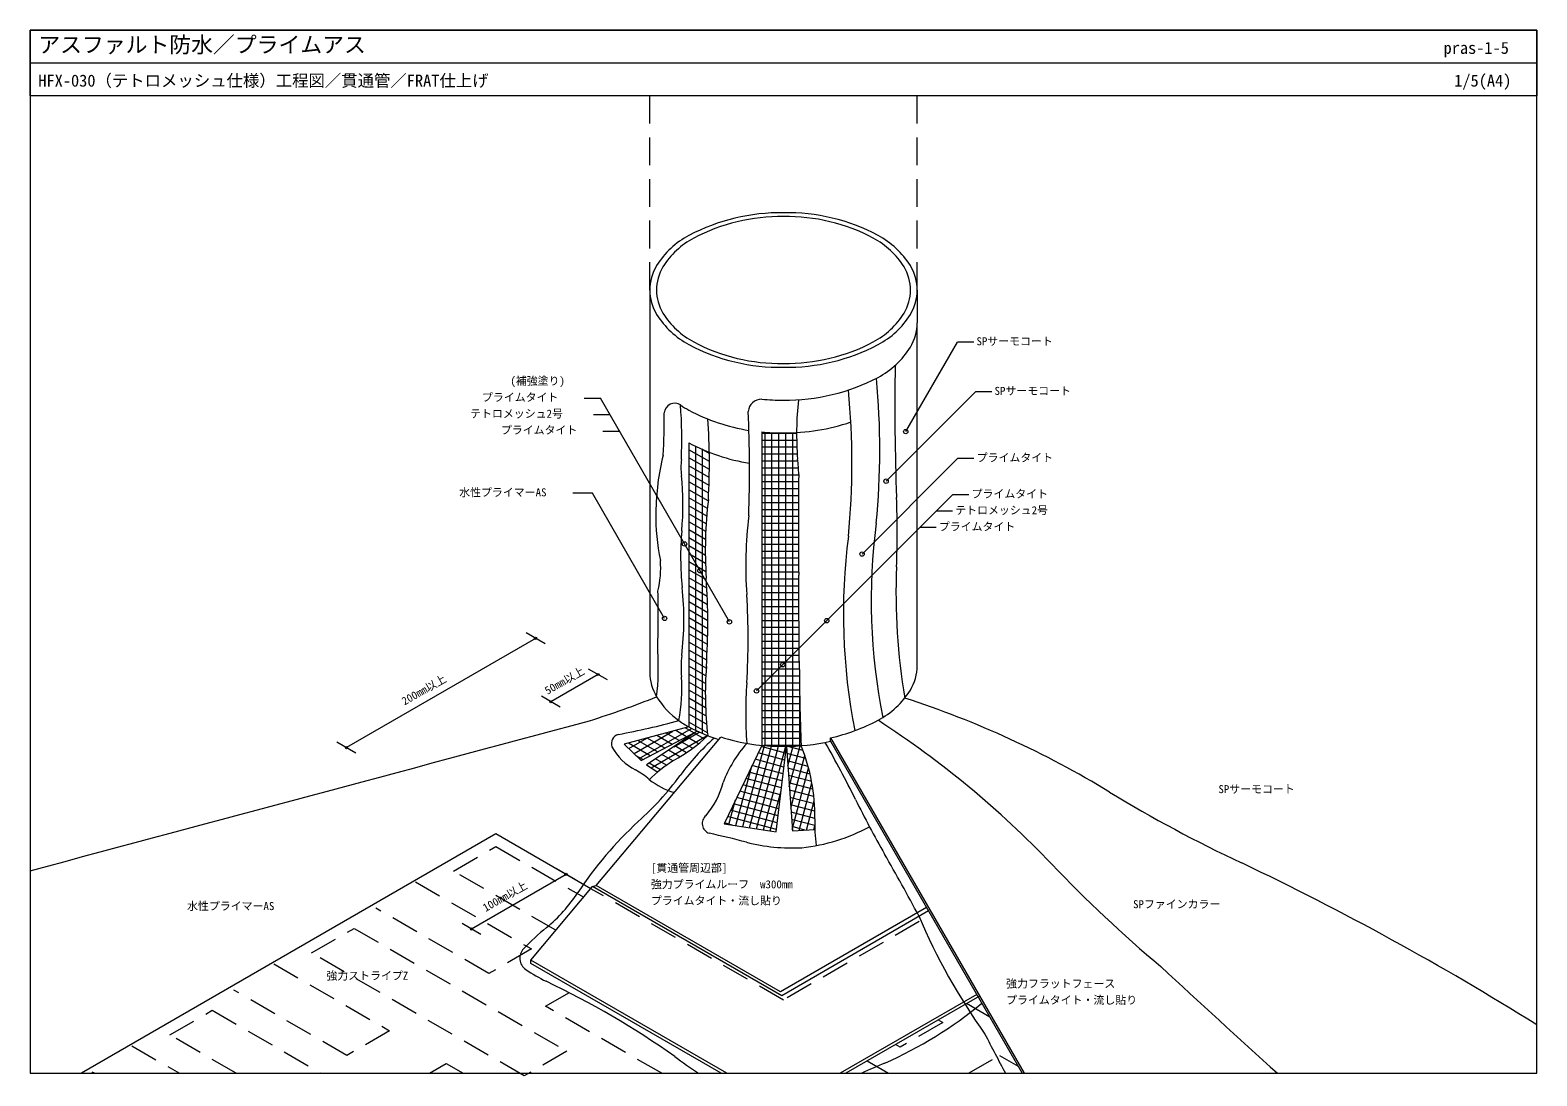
# Model space of a CAD drawing. Units: millimetres, scale not verified. Extents: x -690 to 690, y -479 to 479.
import ezdxf
from ezdxf.enums import TextEntityAlignment as Align

# ---------------------------------------------------------------- set-up
doc = ezdxf.new("R2010")
doc.units = ezdxf.units.MM
doc.header["$LTSCALE"] = 2
doc.linetypes.add('USER1', pattern=[19.05, 12.7, -6.35])
for name, color, linetype, lineweight in [('0-0_0', 7, 'Continuous', 18), ('0-1_WAKU', 7, 'Continuous', 18), ('0-2_BOUSUI', 1, 'Continuous', 18), ('0-3_MOJI', 7, 'Continuous', 18), ('0-4_HATCH', 9, 'Continuous', 18), ('0-5_KANAMONO', 4, 'Continuous', 18), ('0-6_KANAMONO2', 4, 'USER1', 18), ('0-7_bousui2', 7, 'USER1', 5)]:
    doc.layers.add(name, color=color, linetype=linetype, lineweight=lineweight)
doc.styles.add('ＭＳ ゴシック', font='')
doc.styles.get('ＭＳ ゴシック').set_extended_font_data('MS Gothic')

msp = doc.modelspace()

# ---------------------------------------------------------------- linework, layer by layer
at = {"layer": '0-0_0'}
for p, q in [((-689.975, 448.675), (690.025, 448.675)), ((-19.943, 110.801), (-19.943, -176.103)), ((-86.578, 100.749), (-86.578, -159.241)), ((-86.578, -159.241), (-145.814, -175.113)), ((-130.262, -189.972), (-78.959, -163.051)), ((-78.959, -163.051), (-125.313, -193.778)), ((-145.814, -175.113), (-130.262, -189.972)), ((-19.943, -176.103), (-54.361, -247.841)), ((-125.313, -193.778), (-115.166, -200.493))]:
    msp.add_line(p, q, dxfattribs=at)
msp.add_lwpolyline([(-54.361, -247.841), (-6.733, -255.339), (2.693, -176.876), (8.187, -254.414), (28.753, -253.138)], dxfattribs=at)
for centre, radius, start, end in [((-3.285, 287.629), 177.611, 264.61834, 271.06785), ((2.693, 290.313), 180.284, 269.152, 289.09962), ((-3.27, 257.774), 177.756, 242.05227, 261.01103)]:
    msp.add_arc(centre, radius, start, end, dxfattribs=at)
at = {"layer": '0-1_WAKU'}
for points in [[(-689.975, -476.325), (690.025, -476.325), (690.025, 478.675), (-689.975, 478.675)], [(-689.975, -476.325), (690.025, -476.325), (690.025, 478.675), (-689.975, 478.675)], [(690.025, 418.675), (-689.975, 418.675), (-689.975, 478.675), (690.025, 478.675)]]:
    msp.add_lwpolyline(points, close=True, dxfattribs=at)
at = {"layer": '0-2_BOUSUI'}
for p, q in [((122.499, -103.145), (122.499, 210.759)), ((43.136, -172.281), (218.676, -476.325)), ((-263.381, -257.163), (-642.979, -476.325)), ((-176.498, -307.325), (-263.381, -257.163)), ((-231.333, -375.666), (-231.333, -372.666)), ((-51.791, -476.325), (-231.333, -372.666)), ((-56.987, -476.325), (-231.333, -375.666)), ((176.967, -404.083), (51.841, -476.325)), ((179.565, -405.583), (57.037, -476.325))]:
    msp.add_line(p, q, dxfattribs=at)
for points in [[(-231.333, -372.666), (-174.803, -305.304), (-171.462, -304.324), (-57.461, -168.478)], [(43.136, -172.281), (43.136, -169.281), (220.408, -476.325)], [(132.855, -327.678), (-1.597, -405.304), (-174.803, -305.304)], [(131.015, -324.492), (-2.757, -401.726), (-171.462, -304.324)]]:
    msp.add_lwpolyline(points, dxfattribs=at)
at = {"layer": '0-2_BOUSUI', "linetype": 'USER1'}
msp.add_lwpolyline([(124.421, -337.42), (0.025, -409.241), (-176.498, -307.325)], dxfattribs=at)
at = {"layer": '0-2_BOUSUI'}
for centre, radius, start, end in [((79.579, 210.759), 42.92, 328.6015, 360), ((50.074, 229.544), 77.894, 313.05075, 328.1145), ((50.074, 229.544), 77.894, 297.98699, 313.05075), ((2332.284, 133.123), 2230.262, 179.00621, 182.11688), ((2.693, 320.313), 180.284, 269.152, 297.74695), ((-591.109, 94.192), 679.358, 354.3462, 5.55413), ((-19.871, 128.337), 12.465, 90.33494, 174.11961), ((-3.27, 317.774), 177.756, 264.61767, 271.06193), ((312.16, 108.977), 300.127, 173.99701, 184.38331), ((-616.628, 82.26), 679.358, 354.3462, 5.6538), ((-475.369, 118.486), 366.194, 355.46156, 1.55438), ((-99.62, 127.342), 9.749, 56.80863, 173.6556), ((-48.686, 200.977), 79.789, 235.14697, 241.64722), ((-520.138, 104.057), 427.014, 357.53093, 4.2228), ((-3.285, 287.629), 177.611, 242.0332, 260.82821), ((-1185.666, 76.041), 1154.639, 357.91574, 2.65938), ((-611.886, 81.709), 544.061, 356.56156, 4.32809), ((113.728, 35.095), 230.564, 166.34887, 179.46062), ((-23.433, 78.32), 70.471, 174.02052, 185.97948), ((-72.954, 72.582), 86.913, 359.56706, 8.90678), ((-354.383, 43.656), 262.289, 354.88221, 5.97948), ((6284.713, 24.541), 6270.936, 179.56706, 180.40906), ((313.556, 2.875), 385.142, 173.10997, 183.86683), ((-655.889, 18.97), 760.097, 357.60441, 2.39559), ((73.449, 32.639), 190.331, 178.60707, 192.00801), ((350.57, -12.156), 385.142, 173.10997, 183.86683), ((173.684, -3.638), 267.892, 174.88221, 185.96497), ((604.423, -55.438), 549.573, 172.60148, 191.24616), ((629.942, -43.505), 549.573, 172.60148, 191.24616), ((-205.055, -13.674), 92.581, 346.7947, 4.15905), ((680.552, -36.941), 577.513, 177.60441, 189.55707), ((-674.458, -63.906), 605.126, 356.21658, 3.86683), ((-76438.893, -566.067), 76454.778, 0.34991, 0.40906), ((-1162.001, -56.958), 1047.314, 358.20719, 1.211), ((-373.677, -60.83), 282.449, 353.31004, 5.96497), ((-637.444, -78.937), 605.126, 356.21658, 3.86683), ((-333.29, -105.651), 218.67, 353.18445, 4.17708), ((7.727, -105.567), 101.569, 173.31004, 184.44553), ((265.148, -128.793), 336.724, 175.74937, 186.55306), ((2340.488, -84.953), 2326.071, 180.34991, 182.25231), ((79.579, -103.145), 42.92, 328.6015, 0), ((-244.935, -125.21), 151.855, 349.27608, 4.44553), ((385.295, -146.57), 419.847, 176.21658, 183.78342), ((-443.014, 686.332), 880.821, 287.53327, 291.78183), ((50.074, -84.361), 77.894, 313.05075, 328.1145), ((-161.255, -974.147), 884.294, 58.65699, 72.06484), ((50.074, -84.361), 77.894, 297.98699, 313.05075), ((-98235.228, 364789.94), 377887.617, 284.95931, 285.03973), ((-282.722, 540.579), 718.794, 280.54896, 285.07866), ((-48.686, -89.023), 79.789, 233.87003, 241.64722), ((-3.27, -2.215), 177.756, 242.05227, 251.57307), ((2.693, 6.408), 180.284, 282.96353, 297.74695), ((-394.006, -895.417), 884.294, 43.66843, 57.07627), ((-148.896, -174.505), 8.729, 104.82183, 198.92012), ((-113.379, -154.435), 49.403, 207.61668, 243.49359), ((-176.289, -53.21), 156.297, 298.90353, 313.15937), ((93.627, -343.416), 234.456, 132.09462, 143.42087), ((-3.27, 0.869), 177.756, 252.26203, 271.06193), ((51.024, -249.575), 113.303, 138.34819, 159.69189), ((2.693, 3.408), 180.284, 269.152, 282.96353), ((-143.955, -240.959), 172.702, 359.18387, 21.96248), ((-762.643, -634.895), 924.199, 26.28379, 29.95879), ((-27.89, -305.707), 136.701, 122.20501, 134.12727), ((-165.129, -253.971), 62.794, 47.7896, 61.77082), ((-326.15, -31.9), 288.281, 312.06805, 323.42087), ((-77.583, -148.239), 74.595, 232.55153, 252.39523), ((-129.757, -190.505), 77.092, 319.73169, 345.15897), ((944.139, 840.836), 1240.808, 238.65699, 244.99513), ((832.68, 150.579), 854.011, 206.1381, 209.93711), ((113.022, -511.833), 362.275, 132.77309, 146.30844), ((-65.056, -247.661), 9.393, 128.73892, 252.15569), ((191.684, -247.88), 163.016, 178.43179, 187.04964), ((-199.34, -876.879), 634.043, 74.87019, 78.03877), ((-0.288, -105.153), 165.51, 275.93569, 298.52468), ((7.669, -102.04), 167.986, 255.69066, 273.12539), ((-1553.355, -1223.508), 1899.401, 27.98859, 29.93711), ((1143.182, 571.932), 1240.808, 223.66843, 230.00657), ((-749.919, -2736.081), 2717.022, 57.99647, 64.50312), ((-309.944, -231.261), 145.292, 309.76134, 326.77478), ((-72.344, -520.483), 229.016, 129.17668, 136.32906), ((649.476, -108.674), 571.111, 203.03303, 215.5059), ((-229.173, -371), 12.36, 135.54244, 236.05302), ((-157.067, -266.119), 139.636, 235.54124, 244.45876), ((6989.192, 6776.109), 9763.54, 227.12217, 227.97115), ((-562.631, -1117.72), 803.607, 54.81585, 64.54766), ((-66.143, -109.481), 391.274, 293.98694, 309.30101), ((1295.228, 118.236), 1243.23, 206.69979, 208.5704), ((198.801, -61.729), 498.394, 233.22309, 236.29067), ((234.013, -815.036), 375.581, 112.06528, 115.59999)]:
    msp.add_arc(centre, radius, start, end, dxfattribs=at)
at = {"layer": '0-3_MOJI'}
for p, q in [((112.021, 111.179), (159.243, 192.971)), ((174.243, 192.971), (159.243, 192.971)), ((-182.673, 141.696), (-167.673, 141.696)), ((-49.483, -63.014), (-167.673, 141.696)), ((94.031, 65.775), (175.823, 147.567)), ((190.823, 147.567), (175.823, 147.567)), ((-174.013, 126.696), (-159.013, 126.696)), ((-165.352, 111.696), (-150.352, 111.696)), ((72.013, -1.003), (159.44, 86.424)), ((174.44, 86.424), (159.44, 86.424)), ((-175.049, 54.657), (-193.049, 54.657)), ((-108.912, -59.896), (-175.049, 54.657)), ((-24.705, -126.234), (154.814, 53.285)), ((169.814, 53.285), (154.814, 53.285)), ((154.814, 38.285), (139.814, 38.285)), ((139.814, 23.285), (124.814, 23.285)), ((-227.057, -78.135), (-400.262, -178.135)), ((-218.396, -83.135), (-235.717, -73.135)), ((-161.106, -116.212), (-178.427, -106.212)), ((-169.767, -111.212), (-213.068, -136.212)), ((-204.408, -141.212), (-221.728, -131.212)), ((-391.601, -183.135), (-408.922, -173.135)), ((-190.501, -299.241), (-207.821, -289.241)), ((-199.161, -294.241), (-285.764, -344.241)), ((-277.103, -349.241), (-294.424, -339.241))]:
    msp.add_line(p, q, dxfattribs=at)
for centre, radius in [((112.021, 111.179), 2), ((94.031, 65.775), 2), ((-90.653, 8.294), 2), ((72.013, -1.003), 2), ((-76.521, -16.184), 2), ((-108.912, -59.896), 2), ((-49.483, -63.014), 2), ((39.592, -61.937), 2), ((-227.057, -78.135), 1), ((-169.767, -111.212), 1), ((-0.706, -102.235), 2), ((-213.068, -136.212), 1), ((-24.705, -126.234), 2), ((-400.262, -178.135), 1), ((-199.161, -294.241), 1), ((-285.764, -344.241), 1)]:
    msp.add_circle(centre, radius, dxfattribs=at)
at = {"layer": '0-4_HATCH'}
for p, q in [((-16.875, -176.365), (-16.875, 110.539)), ((-80.375, -162.377), (-80.375, 97.612)), ((12.033, 109.475), (-19.943, 109.475)), ((12.09, 103.125), (-19.943, 103.125)), ((12.281, 96.775), (-19.943, 96.775)), ((-10.525, -176.739), (-10.525, 110.165)), ((-4.175, -176.884), (-4.175, 110.02)), ((2.175, -176.875), (2.175, 110.03)), ((8.525, -176.782), (8.525, 110.123)), ((-67.829, 83.675), (-86.578, 94.5)), ((-67.851, 76.356), (-86.578, 87.168)), ((-67.905, 91.052), (-74.895, 95.087)), ((-74.025, -165.282), (-74.025, 94.707)), ((12.607, 90.425), (-19.943, 90.425)), ((13.195, 84.075), (-19.943, 84.075)), ((-67.971, 69.093), (-86.578, 79.835)), ((-68.186, 61.885), (-86.578, 72.503)), ((13.806, 77.725), (-19.943, 77.725)), ((13.952, 71.375), (-19.943, 71.375)), ((-68.494, 54.73), (-86.578, 65.171)), ((-68.972, 47.673), (-86.578, 57.838)), ((13.908, 65.025), (-19.943, 65.025)), ((13.87, 58.675), (-19.943, 58.675)), ((-69.717, 40.771), (-86.578, 50.506)), ((-70.342, 33.8), (-86.578, 43.174)), ((13.839, 52.325), (-19.943, 52.325)), ((13.814, 45.975), (-19.943, 45.975)), ((-70.845, 26.758), (-86.578, 35.841)), ((-71.221, 19.643), (-86.578, 28.509)), ((13.795, 39.625), (-19.943, 39.625)), ((13.783, 33.275), (-19.943, 33.275)), ((-71.467, 12.452), (-86.578, 21.177)), ((-71.579, 5.185), (-86.578, 13.844)), ((13.778, 26.925), (-19.943, 26.925)), ((13.778, 20.575), (-19.943, 20.575)), ((13.786, 14.225), (-19.943, 14.225)), ((-71.553, -2.163), (-86.578, 6.512)), ((13.799, 7.875), (-19.943, 7.875)), ((13.819, 1.525), (-19.943, 1.525)), ((-71.384, -9.593), (-86.578, -0.82)), ((-71.067, -17.108), (-86.578, -8.153)), ((13.846, -4.825), (-19.943, -4.825)), ((13.879, -11.175), (-19.943, -11.175)), ((-70.602, -24.709), (-86.578, -15.485)), ((-70.158, -32.298), (-86.578, -22.817)), ((13.918, -17.525), (-19.943, -17.525)), ((13.963, -23.875), (-19.943, -23.875)), ((-69.811, -39.83), (-86.578, -30.15)), ((-69.559, -47.308), (-86.578, -37.482)), ((14.008, -30.225), (-19.943, -30.225)), ((14.052, -36.575), (-19.943, -36.575)), ((-69.401, -54.732), (-86.578, -44.814)), ((-69.334, -62.102), (-86.578, -52.147)), ((14.096, -42.925), (-19.943, -42.925)), ((14.139, -49.275), (-19.943, -49.275)), ((-69.357, -69.422), (-86.578, -59.479)), ((-69.467, -76.691), (-86.578, -66.812)), ((14.182, -55.625), (-19.943, -55.625)), ((14.224, -61.975), (-19.943, -61.975)), ((14.265, -68.325), (-19.943, -68.325)), ((-69.662, -83.91), (-86.578, -74.144)), ((-69.942, -91.081), (-86.578, -81.476)), ((14.306, -74.675), (-19.943, -74.675)), ((14.347, -81.025), (-19.943, -81.025)), ((-70.304, -98.204), (-86.578, -88.809)), ((-70.754, -105.277), (-86.578, -96.141)), ((14.387, -87.375), (-19.943, -87.375)), ((14.426, -93.725), (-19.943, -93.725)), ((-71.176, -112.366), (-86.578, -103.473)), ((14.466, -100.075), (-19.943, -100.075)), ((14.516, -106.425), (-19.943, -106.425)), ((-71.449, -119.54), (-86.578, -110.806)), ((-71.571, -126.802), (-86.578, -118.138)), ((14.583, -112.775), (-19.943, -112.775)), ((14.667, -119.125), (-19.943, -119.125)), ((-71.534, -134.156), (-86.578, -125.47)), ((-71.333, -141.604), (-86.578, -132.803)), ((14.769, -125.475), (-19.943, -125.475)), ((14.889, -131.825), (-19.943, -131.825)), ((14.875, -176.464), (14.875, -131.122)), ((-70.961, -149.152), (-86.578, -140.135)), ((-70.41, -156.802), (-86.578, -147.467)), ((15.025, -138.175), (-19.943, -138.175)), ((15.179, -144.525), (-19.943, -144.525)), ((15.351, -150.875), (-19.943, -150.875)), ((-136.865, -183.663), (-101.481, -163.234)), ((-132.081, -188.233), (-84.099, -160.531)), ((-95.423, -171.69), (-107.347, -164.806)), ((-100.521, -177.344), (-77.188, -163.873)), ((-88.769, -168.199), (-98.673, -162.481)), ((-82.116, -164.708), (-89.999, -160.157)), ((-69.672, -164.561), (-86.578, -154.8)), ((-72.628, -170.186), (-81.765, -164.911)), ((15.539, -157.225), (-19.943, -157.225)), ((15.746, -163.575), (-19.943, -163.575)), ((-122.035, -185.655), (-142.044, -174.103)), ((-141.649, -179.092), (-125.18, -169.584)), ((-115.382, -182.164), (-133.37, -171.778)), ((-108.729, -178.673), (-124.696, -169.454)), ((-121.107, -196.562), (-69.914, -167.005)), ((-102.076, -175.181), (-116.021, -167.13)), ((-88.895, -182.791), (-99.501, -176.668)), ((-83.189, -178.754), (-93.589, -172.749)), ((-77.771, -174.549), (-87.677, -168.83)), ((-37.313, -250.525), (-17.431, -176.322)), ((-31.005, -251.518), (-10.963, -176.72)), ((-24.697, -252.511), (-4.433, -176.883)), ((1.932, -183.208), (-20.472, -177.205)), ((15.969, -169.925), (-19.943, -169.925)), ((-18.39, -253.504), (2.143, -176.875)), ((16.21, -176.275), (-18.008, -176.275)), ((17.98, -180.934), (2.833, -176.876)), ((3.94, -194.702), (8.744, -176.774)), ((5.302, -214.155), (15.411, -176.427)), ((-128.688, -189.146), (-134.848, -185.59)), ((-112.613, -198.427), (-123.149, -192.344)), ((-107.087, -194.285), (-117.237, -188.425)), ((-101.221, -190.34), (-111.325, -184.506)), ((-94.91, -186.651), (-105.413, -180.587)), ((0.402, -195.946), (-26.062, -188.855)), ((1.167, -189.577), (-23.267, -183.03)), ((20.484, -188.179), (3.159, -183.537)), ((22.608, -195.322), (3.628, -190.237)), ((6.664, -233.608), (19.574, -185.425)), ((-115.19, -200.478), (-115.051, -200.398)), ((-43.621, -249.532), (-29.009, -195)), ((-1.893, -215.053), (-34.446, -206.331)), ((-1.128, -208.684), (-31.651, -200.506)), ((-0.363, -202.315), (-28.856, -194.681)), ((24.381, -202.371), (4.097, -196.936)), ((25.826, -209.333), (4.566, -203.636)), ((8.025, -253.062), (23.053, -196.978)), ((-3.423, -227.791), (-40.035, -217.981)), ((-2.658, -221.422), (-37.24, -212.156)), ((-12.082, -254.497), (-2.202, -217.628)), ((26.964, -216.212), (5.035, -210.336)), ((27.812, -223.013), (5.504, -217.035)), ((14.339, -254.032), (26.025, -210.419)), ((-49.929, -248.539), (-43.9, -226.037)), ((-4.954, -240.529), (-45.624, -229.632)), ((-4.188, -234.16), (-42.83, -223.806)), ((28.382, -229.74), (5.973, -223.735)), ((28.686, -236.395), (6.441, -230.435)), ((21.024, -253.617), (28.176, -226.928)), ((-46.864, -249.021), (-54.008, -247.107)), ((-6.484, -253.267), (-51.214, -241.282)), ((-5.719, -246.898), (-48.419, -235.457)), ((28.735, -242.982), (6.91, -237.134)), ((28.676, -249.54), (7.379, -243.834)), ((19.67, -253.701), (7.848, -250.534)), ((27.709, -253.202), (28.677, -249.591))]:
    msp.add_line(p, q, dxfattribs=at)
at = {"layer": '0-5_KANAMONO'}
for p, q in [((-122.45, 240.759), (-122.45, -109.241)), ((122.499, 240.759), (122.499, 210.759))]:
    msp.add_line(p, q, dxfattribs=at)
for centre, radius, start, end in [((-2.644, 131.206), 180.284, 89.152, 117.74695), ((-2.51, 136.683), 171.27, 89.152, 117.74695), ((3.169, 139.234), 168.73, 62.03315, 91.0679), ((3.335, 133.89), 177.611, 62.03315, 91.0679), ((-50.024, 221.974), 77.894, 117.98699, 148.1145), ((48.736, 220.542), 79.789, 32.25129, 61.64722), ((-47.522, 222.914), 74, 117.98699, 148.1145), ((46.3, 221.553), 75.799, 32.25129, 61.64722), ((-79.53, 240.759), 42.92, 148.6015, 211.3985), ((79.579, 240.759), 42.92, 328.6015, 31.3985), ((-75.552, 240.759), 40.774, 148.6015, 211.3985), ((75.602, 240.759), 40.774, 328.6015, 31.3985), ((-48.686, 260.977), 79.789, 212.25129, 241.64722), ((-46.251, 259.966), 75.799, 212.25129, 241.64722), ((47.571, 258.605), 74, 297.98699, 328.1145), ((50.074, 259.544), 77.894, 297.98699, 328.1145), ((-3.12, 342.285), 168.73, 242.03315, 271.0679), ((2.559, 344.835), 171.27, 269.152, 297.74695), ((-3.286, 347.628), 177.611, 242.03315, 271.0679), ((2.693, 350.313), 180.284, 269.152, 297.74695), ((-79.53, -109.241), 42.92, 180, 211.3985), ((-48.686, -89.023), 79.789, 212.25129, 233.86947)]:
    msp.add_arc(centre, radius, start, end, dxfattribs=at)
at = {"layer": '0-6_KANAMONO2'}
for p, q in [((-122.45, 240.759), (-122.45, 418.675)), ((122.499, 240.759), (122.499, 418.675))]:
    msp.add_line(p, q, dxfattribs=at)
at = {"layer": '0-7_bousui2'}
for p, q in [((188.931, -424.806), (167.601, -412.491)), ((-596.8, -451.163), (-553.22, -476.325)), ((76.668, -464.991), (96.299, -476.325)), ((-631.162, -476.325), (-633.173, -475.163))]:
    msp.add_line(p, q, dxfattribs=at)
for points in [[(-208.438, -345.385), (-302.352, -291.163), (-263.381, -268.663), (-182.999, -315.072)], [(-336.993, -301.163), (-230.905, -362.413), (-269.876, -384.913), (-373.366, -325.163)], [(-466.897, -376.163), (-360.808, -437.413), (-399.78, -459.913), (-503.27, -400.163)], [(-111.547, -476.325), (-217.914, -414.913), (-190.634, -399.163)], [(-501.258, -476.325), (-562.159, -441.163), (-523.188, -418.663), (-423.316, -476.325)], [(141.62, -427.491), (145.816, -429.913), (106.845, -452.413), (102.649, -449.991)], [(-324.282, -476.325), (-308.847, -467.413), (-293.412, -476.325)], [(169.353, -476.325), (197.778, -459.913), (214.912, -469.806)]]:
    msp.add_lwpolyline(points, dxfattribs=at)
msp.add_lwpolyline([(-432.256, -366.163), (-393.284, -343.663), (-198.429, -456.163), (-237.4, -478.663)], close=True, dxfattribs=at)

# ---------------------------------------------------------------- texts
at = {"layer": '0-1_WAKU', "style": 'ＭＳ ゴシック'}
for s, height, p in [('アスファルト防水／プライムアス', 14.66, (-682.475, 453.675)), ('pras-1-5', 11, (604.555, 453.675)), ('HFX-030（テトロメッシュ仕様）工程図／貫通管／FRAT仕上げ', 11, (-682.475, 423.675)), ('1/5(A4)', 11, (614.301, 423.675))]:
    msp.add_text(s, height=height, dxfattribs=at).set_placement(p, align=Align.BOTTOM_LEFT)
at = {"layer": '0-3_MOJI', "style": 'ＭＳ ゴシック'}
for s, p in [('SPサーモコート', (176.743, 187.971)), ('(補強塗り)', (-250.147, 151.696)), ('SPサーモコート', (193.323, 142.567)), ('プライムタイト', (-276.137, 136.696)), ('テトロメッシュ2号', (-286.969, 121.696)), ('プライムタイト', (-258.817, 106.696)), ('プライムタイト', (176.94, 81.424)), ('水性プライマーAS', (-297.008, 49.657)), ('プライムタイト', (172.314, 48.285)), ('テトロメッシュ2号', (157.314, 33.285)), ('プライムタイト', (142.314, 18.285)), ('SPサーモコート', (398.335, -222.056)), ('[貫通管周辺部]', (-121.433, -294.165)), ('強力プライムルーフ\u3000w300mm', (-121.433, -309.165)), ('プライムタイト・流し貼り', (-121.433, -324.165)), ('SPファインカラー', (320.158, -327.368)), ('水性プライマーAS', (-546.269, -329.116)), ('強力ストライプZ', (-418.639, -392.876)), ('強力フラットフェース', (203.905, -400.129)), ('プライムタイト・流し貼り', (203.905, -415.129))]:
    msp.add_text(s, height=7.331, dxfattribs=at).set_placement(p, align=Align.BOTTOM_LEFT)
for s, p in [('50mm以上', (-215.006, -131.868)), ('200mm以上', (-345.972, -141.518)), ('100mm以上', (-271.702, -330.605))]:
    msp.add_text(s, height=7.331, rotation=29.586, dxfattribs=at).set_placement(p, align=Align.BOTTOM_LEFT)

doc.saveas('drawing.dxf')
